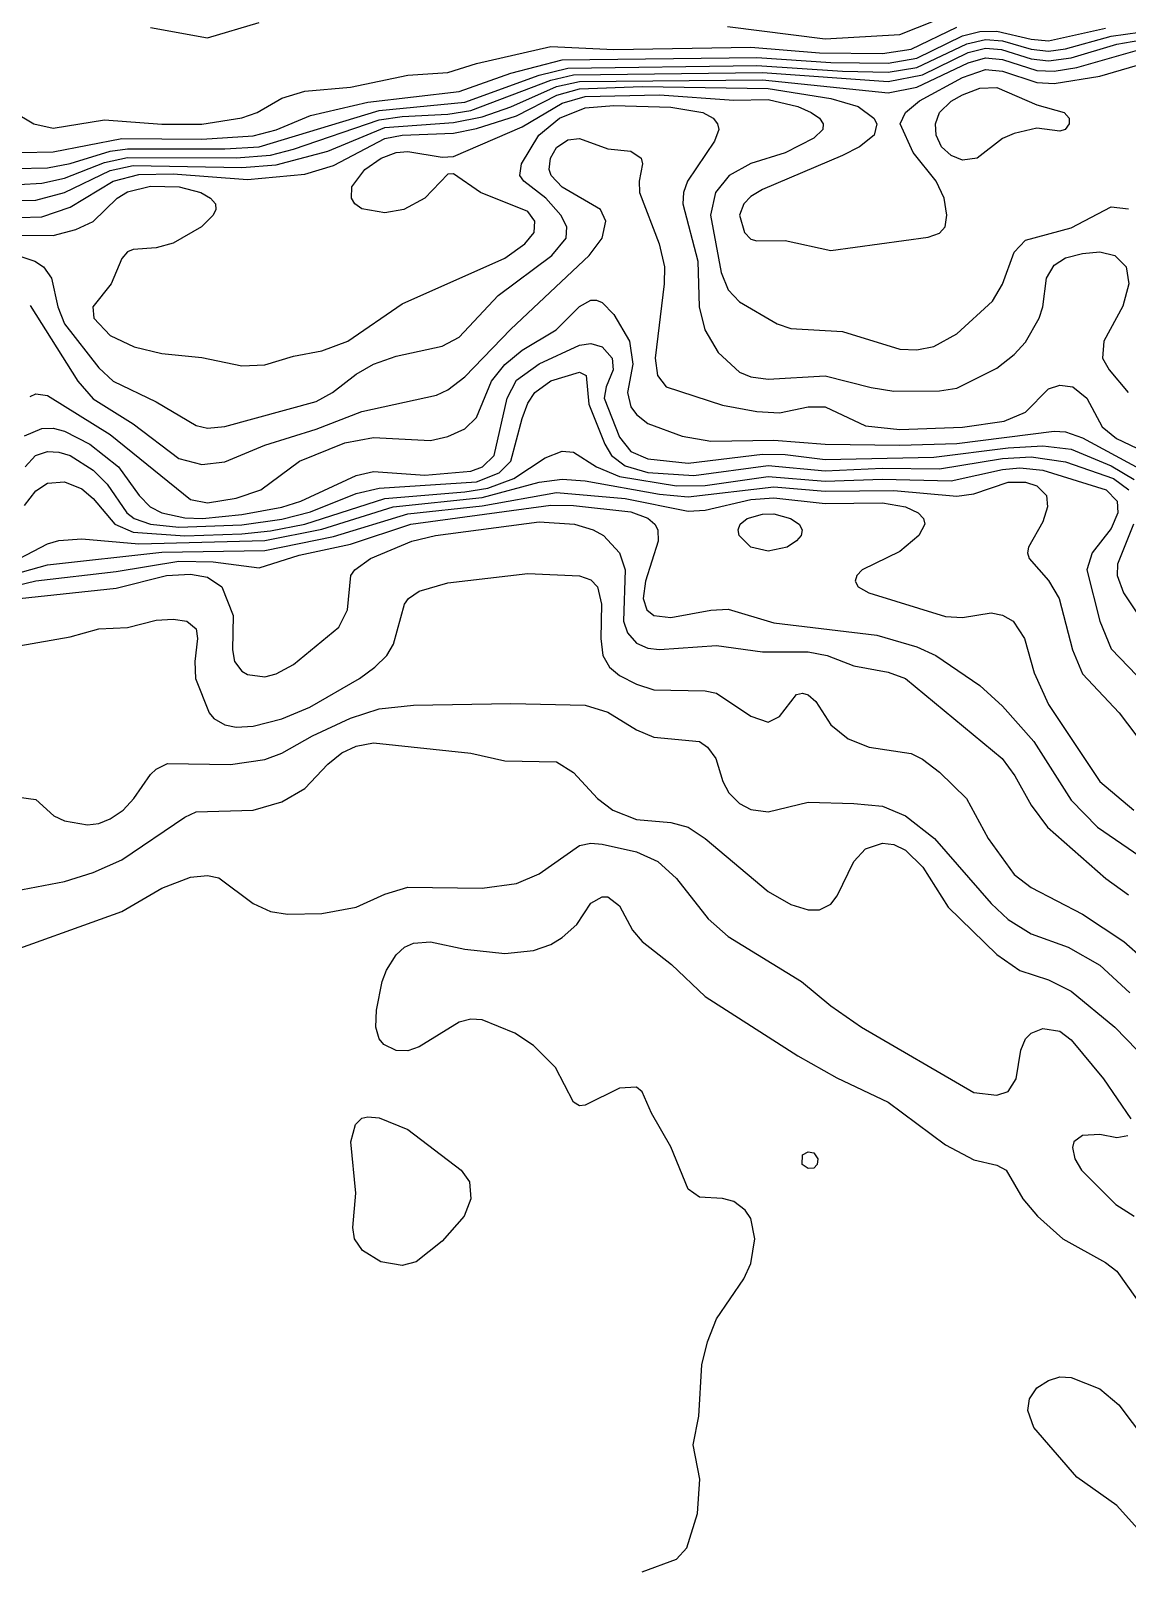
# Model space of a CAD drawing. Extents: x 474277 to 475042, y 254928 to 255625.
# Drawn here: x 474340.2 to 474354.9, y 255303.23 to 255323.88 of the extents above; entities that cross this region are included whole.
import ezdxf

# ---------------------------------------------------------------- set-up
doc = ezdxf.new("R2010")
doc.units = 0
doc.header["$MEASUREMENT"] = 0
doc.layers.add('BaseMapV2_DTM_export_MonNov09090547073261 — entities', color=1, linetype='CONTINUOUS')

msp = doc.modelspace()

# ---------------------------------------------------------------- linework, layer by layer
at = {"layer": 'BaseMapV2_DTM_export_MonNov09090547073261 — entities', "color": 15, "linetype": 'Continuous', "true_color": 0xb7484b}
for points in [[(474349.542, 255323.938, 86.75), (474350.853, 255323.775, 86.75), (474351.85, 255323.831, 86.75), (474352.54, 255324.106, 86.75)], [(474339.121, 255322.016, 87.5), (474340.425, 255322.045, 87.5), (474340.732, 255322.104, 87.5), (474341.268, 255322.266, 87.5), (474341.498, 255322.3, 87.5), (474342.802, 255322.3, 87.5), (474343.262, 255322.326, 87.5), (474344.872, 255322.812, 87.5), (474346.022, 255322.927, 87.5), (474347.019, 255323.288, 87.5), (474347.402, 255323.383, 87.5), (474349.933, 255323.419, 87.5), (474351.083, 255323.339, 87.5), (474351.696, 255323.327, 87.5), (474352.08, 255323.39, 87.5), (474352.749, 255323.708, 87.5), (474353, 255323.766, 87.5), (474353.23, 255323.747, 87.5), (474353.613, 255323.637, 87.5), (474353.843, 255323.611, 87.5), (474354.073, 255323.64, 87.5), (474354.687, 255323.809, 87.5), (474355.07, 255323.864, 87.5)], [(474339.198, 255322.234, 87.25), (474340.502, 255322.26, 87.25), (474341.422, 255322.436, 87.25), (474342.495, 255322.431, 87.25), (474343.185, 255322.472, 87.25), (474343.492, 255322.556, 87.25), (474343.952, 255322.745, 87.25), (474344.719, 255322.926, 87.25), (474345.946, 255323.066, 87.25), (474346.636, 255323.314, 87.25), (474347.326, 255323.494, 87.25), (474349.933, 255323.526, 87.25), (474350.929, 255323.455, 87.25), (474351.696, 255323.446, 87.25), (474352.08, 255323.516, 87.25), (474352.693, 255323.814, 87.25), (474352.923, 255323.874, 87.25), (474353.153, 255323.877, 87.25), (474353.613, 255323.77, 87.25), (474353.843, 255323.749, 87.25), (474354.61, 255323.916, 87.25)], [(474339.965, 255322.798, 87), (474340.242, 255322.634, 87), (474340.502, 255322.577, 87), (474341.192, 255322.688, 87), (474341.958, 255322.63, 87), (474342.495, 255322.628, 87), (474343.032, 255322.715, 87), (474343.235, 255322.788, 87), (474343.569, 255322.978, 87), (474343.875, 255323.073, 87), (474344.489, 255323.128, 87), (474345.255, 255323.287, 87), (474345.792, 255323.323, 87), (474346.176, 255323.444, 87), (474347.172, 255323.672, 87), (474348.016, 255323.631, 87), (474349.856, 255323.663, 87), (474350.776, 255323.588, 87), (474351.62, 255323.579, 87), (474352.003, 255323.636, 87), (474352.616, 255323.929, 87)], [(474341.805, 255323.926, 86.75), (474342.572, 255323.786, 86.75), (474343.262, 255323.994, 86.75)], [(474339.965, 255321.608, 88), (474340.271, 255321.609, 88), (474340.655, 255321.712, 88), (474341.268, 255322.007, 88), (474341.575, 255322.076, 88), (474343.032, 255322.051, 88), (474343.492, 255322.085, 88), (474344.182, 255322.267, 88), (474344.949, 255322.584, 88), (474345.869, 255322.652, 88), (474346.252, 255322.73, 88), (474346.636, 255322.861, 88), (474347.249, 255323.134, 88), (474347.556, 255323.204, 88), (474350.009, 255323.223, 88), (474351.696, 255323.051, 88), (474352.08, 255323.128, 88), (474352.77, 255323.454, 88), (474353, 255323.52, 88), (474353.23, 255323.496, 88), (474353.69, 255323.351, 88), (474353.92, 255323.341, 88), (474354.227, 255323.391, 88), (474355.071, 255323.631, 88)], [(474340.041, 255321.819, 87.75), (474340.348, 255321.837, 87.75), (474340.655, 255321.904, 87.75), (474341.192, 255322.114, 87.75), (474341.498, 255322.182, 87.75), (474342.955, 255322.179, 87.75), (474343.415, 255322.214, 87.75), (474343.722, 255322.294, 87.75), (474344.872, 255322.688, 87.75), (474345.179, 255322.733, 87.75), (474345.792, 255322.763, 87.75), (474346.099, 255322.815, 87.75), (474347.172, 255323.22, 87.75), (474347.479, 255323.29, 87.75), (474350.009, 255323.321, 87.75), (474351.696, 255323.204, 87.75), (474352.156, 255323.293, 87.75), (474352.77, 255323.591, 87.75), (474353, 255323.649, 87.75), (474353.215, 255323.631, 87.75), (474353.613, 255323.506, 87.75), (474353.843, 255323.478, 87.75), (474354.15, 255323.519, 87.75), (474354.763, 255323.704, 87.75), (474355.07, 255323.755, 87.75)], [(474340.041, 255321.378, 88.25), (474340.348, 255321.387, 88.25), (474340.732, 255321.516, 88.25), (474341.308, 255321.868, 88.25), (474341.652, 255321.957, 88.25), (474342.112, 255321.962, 88.25), (474343.109, 255321.886, 88.25), (474343.875, 255321.958, 88.25), (474344.259, 255322.077, 88.25), (474344.949, 255322.436, 88.25), (474345.179, 255322.483, 88.25), (474345.869, 255322.51, 88.25), (474346.176, 255322.571, 88.25), (474346.712, 255322.744, 88.25), (474347.254, 255323.018, 88.25), (474347.556, 255323.104, 88.25), (474348.399, 255323.134, 88.25), (474350.086, 255323.11, 88.25), (474350.929, 255322.974, 88.25), (474351.292, 255322.865, 88.25), (474351.504, 255322.711, 88.25), (474351.543, 255322.634, 88.25), (474351.506, 255322.481, 88.25), (474351.313, 255322.328, 88.25), (474351.083, 255322.21, 88.25), (474350.009, 255321.753, 88.25), (474349.856, 255321.659, 88.25), (474349.762, 255321.561, 88.25), (474349.704, 255321.408, 88.25), (474349.771, 255321.178, 88.25), (474349.856, 255321.09, 88.25), (474349.933, 255321.066, 88.25), (474350.316, 255321.07, 88.25), (474350.929, 255320.934, 88.25), (474352.233, 255321.117, 88.25), (474352.386, 255321.167, 88.25), (474352.462, 255321.254, 88.25), (474352.482, 255321.408, 88.25), (474352.446, 255321.638, 88.25), (474352.339, 255321.868, 88.25), (474352.03, 255322.251, 88.25), (474351.858, 255322.634, 88.25), (474351.929, 255322.788, 88.25), (474352.118, 255322.941, 88.25), (474352.693, 255323.255, 88.25), (474353, 255323.362, 88.25), (474353.23, 255323.339, 88.25), (474353.69, 255323.187, 88.25), (474353.92, 255323.174, 88.25), (474354.533, 255323.273, 88.25), (474355.223, 255323.474, 88.25)], [(474340.041, 255321.143, 88.5), (474340.502, 255321.139, 88.5), (474340.808, 255321.218, 88.5), (474341.038, 255321.327, 88.5), (474341.362, 255321.638, 88.5), (474341.498, 255321.725, 88.5), (474341.805, 255321.8, 88.5), (474342.191, 255321.791, 88.5), (474342.481, 255321.714, 88.5), (474342.613, 255321.638, 88.5), (474342.677, 255321.561, 88.5), (474342.684, 255321.484, 88.5), (474342.646, 255321.408, 88.5), (474342.49, 255321.254, 88.5), (474342.112, 255321.035, 88.5), (474341.882, 255320.971, 88.5), (474341.575, 255320.95, 88.5), (474341.498, 255320.92, 88.5), (474341.422, 255320.831, 88.5), (474341.279, 255320.488, 88.5), (474341.032, 255320.181, 88.5), (474341.046, 255320.027, 88.5), (474341.266, 255319.797, 88.5), (474341.587, 255319.644, 88.5), (474341.958, 255319.555, 88.5), (474342.495, 255319.501, 88.5), (474343.032, 255319.389, 88.5), (474343.339, 255319.405, 88.5), (474343.722, 255319.519, 88.5), (474344.105, 255319.589, 88.5), (474344.453, 255319.721, 88.5), (474345.179, 255320.221, 88.5), (474346.559, 255320.832, 88.5), (474346.826, 255321.024, 88.5), (474346.948, 255321.178, 88.5), (474346.961, 255321.331, 88.5), (474346.866, 255321.459, 88.5), (474346.229, 255321.714, 88.5), (474345.869, 255321.963, 88.5), (474345.792, 255321.96, 88.5), (474345.484, 255321.638, 88.5), (474345.202, 255321.484, 88.5), (474344.949, 255321.443, 88.5), (474344.642, 255321.497, 88.5), (474344.547, 255321.561, 88.5), (474344.5, 255321.638, 88.5), (474344.504, 255321.791, 88.5), (474344.68, 255322.021, 88.5), (474344.898, 255322.174, 88.5), (474345.1, 255322.251, 88.5), (474345.255, 255322.264, 88.5), (474345.716, 255322.187, 88.5), (474345.869, 255322.198, 88.5), (474346.789, 255322.594, 88.5), (474347.326, 255322.912, 88.5), (474347.632, 255323.002, 88.5), (474348.629, 255323.024, 88.5), (474349.626, 255322.951, 88.5), (474350.086, 255322.959, 88.5), (474350.484, 255322.865, 88.5), (474350.664, 255322.788, 88.5), (474350.776, 255322.711, 88.5), (474350.825, 255322.634, 88.5), (474350.818, 255322.558, 88.5), (474350.699, 255322.443, 88.5), (474350.316, 255322.245, 88.5), (474349.856, 255322.101, 88.5), (474349.565, 255321.944, 88.5), (474349.379, 255321.714, 88.5), (474349.316, 255321.408, 88.5), (474349.456, 255320.641, 88.5), (474349.549, 255320.407, 88.5), (474349.703, 255320.25, 88.5), (474350.206, 255319.951, 88.5), (474350.393, 255319.891, 88.5), (474351.083, 255319.85, 88.5), (474351.85, 255319.612, 88.5), (474352.08, 255319.604, 88.5), (474352.31, 255319.649, 88.5), (474352.616, 255319.818, 88.5), (474353.093, 255320.258, 88.5), (474353.23, 255320.485, 88.5), (474353.383, 255320.914, 88.5), (474353.536, 255321.073, 88.5), (474354.15, 255321.239, 88.5), (474354.687, 255321.523, 88.5), (474354.917, 255321.494, 88.5)], [(474352.888, 255322.174, 88.5), (474352.693, 255322.149, 88.5), (474352.54, 255322.21, 88.5), (474352.409, 255322.328, 88.5), (474352.339, 255322.481, 88.5), (474352.33, 255322.634, 88.5), (474352.385, 255322.788, 88.5), (474352.54, 255322.939, 88.5), (474352.693, 255323.024, 88.5), (474352.923, 255323.111, 88.5), (474353.153, 255323.122, 88.5), (474353.69, 255322.889, 88.5), (474354.057, 255322.788, 88.5), (474354.122, 255322.711, 88.5), (474354.124, 255322.634, 88.5), (474354.069, 255322.558, 88.5), (474353.997, 255322.538, 88.5), (474353.69, 255322.577, 88.5), (474353.383, 255322.503, 88.5), (474353.23, 255322.436, 88.5), (474352.888, 255322.174, 88.5)], [(474340.041, 255320.863, 88.75), (474340.256, 255320.794, 88.75), (474340.374, 255320.718, 88.75), (474340.479, 255320.564, 88.75), (474340.564, 255320.181, 88.75), (474340.655, 255319.951, 88.75), (474341.115, 255319.361, 88.75), (474341.307, 255319.184, 88.75), (474341.882, 255318.908, 88.75), (474342.418, 255318.589, 88.75), (474342.572, 255318.553, 88.75), (474342.802, 255318.577, 88.75), (474344.029, 255318.913, 88.75), (474344.247, 255319.031, 88.75), (474344.565, 255319.279, 88.75), (474344.795, 255319.411, 88.75), (474345.102, 255319.521, 88.75), (474345.716, 255319.655, 88.75), (474345.946, 255319.772, 88.75), (474346.468, 255320.334, 88.75), (474347.188, 255320.871, 88.75), (474347.38, 255321.101, 88.75), (474347.39, 255321.254, 88.75), (474347.307, 255321.408, 88.75), (474347.108, 255321.638, 88.75), (474346.813, 255321.868, 88.75), (474346.757, 255321.944, 88.75), (474346.779, 255322.098, 88.75), (474347.011, 255322.481, 88.75), (474347.289, 255322.711, 88.75), (474347.632, 255322.847, 88.75), (474348.016, 255322.879, 88.75), (474348.783, 255322.857, 88.75), (474349.212, 255322.788, 88.75), (474349.349, 255322.711, 88.75), (474349.408, 255322.634, 88.75), (474349.424, 255322.558, 88.75), (474349.369, 255322.404, 88.75), (474349.004, 255321.868, 88.75), (474348.953, 255321.714, 88.75), (474348.942, 255321.561, 88.75), (474349.145, 255320.794, 88.75), (474349.164, 255320.181, 88.75), (474349.24, 255319.874, 88.75), (474349.418, 255319.567, 88.75), (474349.703, 255319.304, 88.75), (474349.856, 255319.24, 88.75), (474350.086, 255319.211, 88.75), (474350.853, 255319.255, 88.75), (474351.466, 255319.098, 88.75), (474351.773, 255319.052, 88.75), (474352.386, 255319.053, 88.75), (474352.616, 255319.092, 88.75), (474353.153, 255319.36, 88.75), (474353.383, 255319.541, 88.75), (474353.536, 255319.705, 88.75), (474353.721, 255320.027, 88.75), (474353.769, 255320.181, 88.75), (474353.819, 255320.564, 88.75), (474353.92, 255320.739, 88.75), (474354.073, 255320.837, 88.75), (474354.303, 255320.898, 88.75), (474354.533, 255320.917, 88.75), (474354.736, 255320.871, 88.75), (474354.885, 255320.718, 88.75), (474354.923, 255320.488, 88.75), (474354.84, 255320.189, 88.75), (474354.588, 255319.721, 88.75), (474354.571, 255319.491, 88.75), (474354.658, 255319.337, 88.75), (474354.913, 255319.031, 88.75)], [(474340.195, 255320.199, 89), (474340.832, 255319.184, 89), (474341.038, 255318.947, 89), (474341.575, 255318.614, 89), (474342.188, 255318.148, 89), (474342.495, 255318.065, 89), (474342.802, 255318.103, 89), (474343.339, 255318.325, 89), (474344.029, 255318.541, 89), (474344.642, 255318.776, 89), (474345.639, 255318.998, 89), (474345.792, 255319.067, 89), (474346.022, 255319.243, 89), (474346.636, 255319.883, 89), (474347.686, 255320.871, 89), (474347.861, 255321.101, 89), (474347.91, 255321.331, 89), (474347.84, 255321.484, 89), (474347.326, 255321.785, 89), (474347.176, 255321.944, 89), (474347.15, 255322.021, 89), (474347.167, 255322.174, 89), (474347.249, 255322.316, 89), (474347.402, 255322.421, 89), (474347.556, 255322.436, 89), (474347.939, 255322.3, 89), (474348.246, 255322.267, 89), (474348.384, 255322.174, 89), (474348.401, 255322.098, 89), (474348.357, 255321.868, 89), (474348.362, 255321.714, 89), (474348.628, 255321.024, 89), (474348.698, 255320.718, 89), (474348.695, 255320.488, 89), (474348.574, 255319.491, 89), (474348.605, 255319.261, 89), (474348.719, 255319.107, 89), (474349.473, 255318.861, 89), (474349.933, 255318.776, 89), (474350.239, 255318.76, 89), (474350.623, 255318.842, 89), (474350.853, 255318.84, 89), (474351.39, 255318.585, 89), (474351.85, 255318.537, 89), (474352.693, 255318.566, 89), (474353.249, 255318.647, 89), (474353.536, 255318.77, 89), (474353.843, 255319.082, 89), (474353.997, 255319.132, 89), (474354.171, 255319.107, 89), (474354.361, 255318.954, 89), (474354.566, 255318.571, 89), (474354.759, 255318.417, 89), (474355.3, 255318.154, 89)], [(474340.195, 255318.979, 89.25), (474340.271, 255319.012, 89.25), (474340.425, 255318.991, 89.25), (474341.268, 255318.468, 89.25), (474342.342, 255317.597, 89.25), (474342.572, 255317.554, 89.25), (474342.955, 255317.613, 89.25), (474343.286, 255317.727, 89.25), (474343.804, 255318.111, 89.25), (474344.412, 255318.357, 89.25), (474344.795, 255318.428, 89.25), (474345.562, 255318.387, 89.25), (474345.792, 255318.444, 89.25), (474346.022, 255318.547, 89.25), (474346.176, 255318.698, 89.25), (474346.38, 255319.184, 89.25), (474346.559, 255319.409, 89.25), (474346.789, 255319.599, 89.25), (474347.247, 255319.874, 89.25), (474347.556, 255320.186, 89.25), (474347.709, 255320.268, 89.25), (474347.786, 255320.271, 89.25), (474347.862, 255320.241, 89.25), (474348.016, 255320.079, 89.25), (474348.229, 255319.721, 89.25), (474348.272, 255319.414, 89.25), (474348.203, 255319.031, 89.25), (474348.246, 255318.84, 89.25), (474348.322, 255318.736, 89.25), (474348.476, 255318.618, 89.25), (474348.936, 255318.446, 89.25), (474349.319, 255318.381, 89.25), (474350.163, 255318.393, 89.25), (474350.853, 255318.337, 89.25), (474351.85, 255318.324, 89.25), (474352.616, 255318.347, 89.25), (474353.92, 255318.513, 89.25), (474354.073, 255318.506, 89.25), (474354.303, 255318.426, 89.25), (474355.07, 255318.009, 89.25)], [(474340.118, 255318.451, 89.5), (474340.348, 255318.551, 89.5), (474340.502, 255318.553, 89.5), (474340.655, 255318.512, 89.5), (474340.994, 255318.341, 89.5), (474341.376, 255318.034, 89.5), (474341.654, 255317.651, 89.5), (474341.801, 255317.497, 89.5), (474341.958, 255317.417, 89.5), (474342.265, 255317.352, 89.5), (474342.502, 255317.344, 89.5), (474343.032, 255317.395, 89.5), (474343.569, 255317.494, 89.5), (474343.82, 255317.574, 89.5), (474344.565, 255317.919, 89.5), (474344.795, 255317.974, 89.5), (474345.485, 255317.923, 89.5), (474346.099, 255317.975, 89.5), (474346.258, 255318.034, 89.5), (474346.413, 255318.187, 89.5), (474346.587, 255318.954, 89.5), (474346.712, 255319.198, 89.5), (474347.019, 255319.415, 89.5), (474347.556, 255319.665, 89.5), (474347.709, 255319.69, 89.5), (474347.862, 255319.644, 89.5), (474347.997, 255319.491, 89.5), (474348.011, 255319.337, 89.5), (474347.916, 255319.107, 89.5), (474347.887, 255318.954, 89.5), (474348.092, 255318.432, 89.5), (474348.246, 255318.242, 89.5), (474348.476, 255318.141, 89.5), (474349.013, 255318.085, 89.5), (474350.009, 255318.207, 89.5), (474350.316, 255318.199, 89.5), (474350.853, 255318.133, 89.5), (474352.31, 255318.165, 89.5), (474353.306, 255318.29, 89.5), (474353.767, 255318.316, 89.5), (474354.15, 255318.27, 89.5), (474354.687, 255318.05, 89.5), (474354.993, 255317.867, 89.5)], [(474340.126, 255318.034, 89.75), (474340.267, 255318.187, 89.75), (474340.425, 255318.24, 89.75), (474340.578, 255318.234, 89.75), (474340.732, 255318.186, 89.75), (474341.038, 255317.991, 89.75), (474341.227, 255317.804, 89.75), (474341.488, 255317.42, 89.75), (474341.587, 255317.344, 89.75), (474341.807, 255317.267, 89.75), (474342.188, 255317.225, 89.75), (474343.032, 255317.256, 89.75), (474343.569, 255317.332, 89.75), (474343.952, 255317.43, 89.75), (474344.565, 255317.676, 89.75), (474344.872, 255317.748, 89.75), (474346.176, 255317.835, 89.75), (474346.482, 255317.954, 89.75), (474346.636, 255318.111, 89.75), (474346.789, 255318.683, 89.75), (474346.866, 255318.89, 89.75), (474346.957, 255319.031, 89.75), (474347.172, 255319.187, 89.75), (474347.556, 255319.303, 89.75), (474347.646, 255319.261, 89.75), (474347.685, 255318.877, 89.75), (474347.897, 255318.341, 89.75), (474347.986, 255318.187, 89.75), (474348.169, 255318.05, 89.75), (474348.476, 255317.961, 89.75), (474349.089, 255317.918, 89.75), (474350.086, 255318.051, 89.75), (474350.853, 255317.981, 89.75), (474351.62, 255318.016, 89.75), (474352.386, 255318.007, 89.75), (474353.23, 255318.146, 89.75), (474353.613, 255318.168, 89.75), (474354.073, 255318.104, 89.75), (474354.717, 255317.881, 89.75), (474354.921, 255317.727, 89.75)], [(474340.118, 255317.517, 90), (474340.271, 255317.712, 90), (474340.425, 255317.816, 90), (474340.655, 255317.832, 90), (474340.885, 255317.739, 90), (474341.038, 255317.611, 90), (474341.328, 255317.267, 90), (474341.575, 255317.16, 90), (474342.265, 255317.112, 90), (474343.032, 255317.139, 90), (474343.415, 255317.178, 90), (474343.875, 255317.268, 90), (474344.949, 255317.61, 90), (474346.022, 255317.699, 90), (474346.329, 255317.751, 90), (474346.677, 255317.881, 90), (474347.096, 255318.157, 90), (474347.326, 255318.246, 90), (474347.479, 255318.231, 90), (474347.786, 255318.034, 90), (474348.092, 255317.904, 90), (474348.859, 255317.779, 90), (474349.243, 255317.787, 90), (474350.086, 255317.906, 90), (474350.853, 255317.845, 90), (474351.62, 255317.871, 90), (474352.54, 255317.846, 90), (474353.23, 255317.999, 90), (474353.46, 255318.02, 90), (474353.767, 255317.989, 90), (474354.62, 255317.727, 90), (474354.764, 255317.574, 90), (474354.775, 255317.42, 90), (474354.687, 255317.21, 90), (474354.432, 255316.884, 90), (474354.361, 255316.654, 90), (474354.533, 255315.964, 90), (474354.687, 255315.595, 90), (474355.147, 255315.116, 90)], [(474339.758, 255316.654, 90.25), (474340.425, 255317.001, 90.25), (474340.578, 255317.047, 90.25), (474340.885, 255317.069, 90.25), (474341.652, 255317.003, 90.25), (474343.339, 255317.049, 90.25), (474344.105, 255317.198, 90.25), (474345.061, 255317.497, 90.25), (474346.252, 255317.625, 90.25), (474347.019, 255317.828, 90.25), (474347.326, 255317.868, 90.25), (474347.632, 255317.846, 90.25), (474348.629, 255317.669, 90.25), (474349.013, 255317.632, 90.25), (474350.163, 255317.767, 90.25), (474350.853, 255317.708, 90.25), (474351.773, 255317.72, 90.25), (474352.616, 255317.641, 90.25), (474352.846, 255317.673, 90.25), (474353.306, 255317.829, 90.25), (474353.536, 255317.831, 90.25), (474353.69, 255317.779, 90.25), (474353.817, 255317.651, 90.25), (474353.833, 255317.497, 90.25), (474353.767, 255317.299, 90.25), (474353.577, 255316.96, 90.25), (474353.565, 255316.884, 90.25), (474353.588, 255316.807, 90.25), (474353.843, 255316.513, 90.25), (474353.99, 255316.27, 90.25), (474354.168, 255315.58, 90.25), (474354.303, 255315.26, 90.25), (474354.791, 255314.737, 90.25), (474355.139, 255314.277, 90.25)], [(474338.968, 255316.314, 90.5), (474340.425, 255316.72, 90.5), (474341.958, 255316.889, 90.5), (474343.339, 255316.915, 90.5), (474344.259, 255317.102, 90.5), (474345.255, 255317.404, 90.5), (474346.252, 255317.513, 90.5), (474347.249, 255317.691, 90.5), (474348.169, 255317.609, 90.5), (474349.013, 255317.441, 90.5), (474349.243, 255317.454, 90.5), (474349.856, 255317.599, 90.5), (474350.163, 255317.619, 90.5), (474350.853, 255317.543, 90.5), (474351.62, 255317.552, 90.5), (474351.926, 255317.501, 90.5), (474352.099, 255317.42, 90.5), (474352.169, 255317.344, 90.5), (474352.186, 255317.267, 90.5), (474352.108, 255317.114, 90.5), (474351.85, 255316.899, 90.5), (474351.346, 255316.654, 90.5), (474351.274, 255316.577, 90.5), (474351.253, 255316.5, 90.5), (474351.294, 255316.424, 90.5), (474351.435, 255316.347, 90.5), (474352.463, 255316.028, 90.5), (474352.693, 255316.017, 90.5), (474353.076, 255316.076, 90.5), (474353.23, 255316.048, 90.5), (474353.37, 255315.964, 90.5), (474353.523, 255315.734, 90.5), (474353.652, 255315.274, 90.5), (474353.843, 255314.85, 90.5), (474354.533, 255313.816, 90.5), (474354.988, 255313.433, 90.5)], [(474339.045, 255316.21, 90.75), (474340.271, 255316.507, 90.75), (474341.345, 255316.634, 90.75), (474342.188, 255316.772, 90.75), (474342.648, 255316.761, 90.75), (474343.262, 255316.681, 90.75), (474343.799, 255316.853, 90.75), (474344.489, 255316.997, 90.75), (474345.299, 255317.267, 90.75), (474347.172, 255317.523, 90.75), (474347.479, 255317.516, 90.75), (474348.246, 255317.431, 90.75), (474348.476, 255317.346, 90.75), (474348.566, 255317.267, 90.75), (474348.606, 255317.19, 90.75), (474348.613, 255317.037, 90.75), (474348.443, 255316.5, 90.75), (474348.413, 255316.27, 90.75), (474348.462, 255316.117, 90.75), (474348.553, 255316.044, 90.75), (474348.783, 255316.016, 90.75), (474349.319, 255316.114, 90.75), (474349.549, 255316.125, 90.75), (474350.163, 255315.944, 90.75), (474351.543, 255315.778, 90.75), (474352.08, 255315.621, 90.75), (474352.337, 255315.504, 90.75), (474352.923, 255315.102, 90.75), (474353.23, 255314.824, 90.75), (474353.65, 255314.353, 90.75), (474354.15, 255313.567, 90.75), (474354.502, 255313.203, 90.75), (474355.394, 255312.59, 90.75)], [(474340.051, 255316.27, 91), (474341.345, 255316.41, 91), (474342.022, 255316.577, 91), (474342.342, 255316.594, 91), (474342.572, 255316.554, 91), (474342.764, 255316.424, 91), (474342.914, 255316.04, 91), (474342.904, 255315.58, 91), (474342.934, 255315.427, 91), (474343.032, 255315.297, 91), (474343.109, 255315.25, 91), (474343.339, 255315.218, 91), (474343.492, 255315.258, 91), (474343.722, 255315.384, 91), (474344.331, 255315.887, 91), (474344.449, 255316.117, 91), (474344.492, 255316.577, 91), (474344.545, 255316.654, 91), (474344.755, 255316.807, 91), (474345.311, 255317.037, 91), (474345.626, 255317.114, 91), (474347.019, 255317.299, 91), (474347.489, 255317.267, 91), (474347.739, 255317.19, 91), (474347.878, 255317.114, 91), (474348.095, 255316.884, 91), (474348.169, 255316.654, 91), (474348.146, 255315.964, 91), (474348.2, 255315.81, 91), (474348.322, 255315.67, 91), (474348.476, 255315.604, 91), (474348.629, 255315.587, 91), (474349.396, 255315.641, 91), (474350.009, 255315.553, 91), (474350.623, 255315.554, 91), (474350.878, 255315.504, 91), (474351.236, 255315.367, 91), (474351.696, 255315.284, 91), (474351.926, 255315.196, 91), (474353.225, 255314.123, 91), (474353.396, 255313.893, 91), (474353.613, 255313.498, 91), (474353.832, 255313.203, 91), (474354.612, 255312.513, 91), (474354.917, 255312.295, 91)], [(474350.341, 255316.96, 90.75), (474350.086, 255316.904, 90.75), (474349.856, 255316.96, 90.75), (474349.699, 255317.114, 90.75), (474349.684, 255317.19, 90.75), (474349.713, 255317.267, 90.75), (474349.807, 255317.344, 90.75), (474350.009, 255317.401, 90.75), (474350.163, 255317.403, 90.75), (474350.388, 255317.344, 90.75), (474350.501, 255317.267, 90.75), (474350.542, 255317.19, 90.75), (474350.528, 255317.114, 90.75), (474350.469, 255317.042, 90.75), (474350.341, 255316.96, 90.75)], [(474354.984, 255317.267, 89.75), (474354.768, 255316.73, 89.75), (474354.764, 255316.577, 89.75), (474354.85, 255316.347, 89.75), (474355.209, 255315.81, 89.75)], [(474340.041, 255315.636, 91.25), (474340.732, 255315.757, 91.25), (474341.115, 255315.861, 91.25), (474341.498, 255315.883, 91.25), (474341.882, 255315.98, 91.25), (474342.112, 255315.993, 91.25), (474342.294, 255315.964, 91.25), (474342.418, 255315.861, 91.25), (474342.438, 255315.734, 91.25), (474342.401, 255315.427, 91.25), (474342.412, 255315.197, 91.25), (474342.594, 255314.737, 91.25), (474342.658, 255314.66, 91.25), (474342.802, 255314.574, 91.25), (474342.955, 255314.544, 91.25), (474343.185, 255314.56, 91.25), (474343.569, 255314.658, 91.25), (474343.944, 255314.814, 91.25), (474344.608, 255315.197, 91.25), (474344.813, 255315.35, 91.25), (474344.975, 255315.504, 91.25), (474345.064, 255315.657, 91.25), (474345.214, 255316.194, 91.25), (474345.267, 255316.27, 91.25), (474345.409, 255316.369, 91.25), (474345.792, 255316.481, 91.25), (474346.866, 255316.607, 91.25), (474347.556, 255316.572, 91.25), (474347.709, 255316.519, 91.25), (474347.799, 255316.424, 91.25), (474347.854, 255316.194, 91.25), (474347.843, 255315.734, 91.25), (474347.871, 255315.504, 91.25), (474347.958, 255315.35, 91.25), (474348.092, 255315.238, 91.25), (474348.322, 255315.119, 91.25), (474348.553, 255315.044, 91.25), (474349.243, 255315.033, 91.25), (474349.396, 255315.001, 91.25), (474349.856, 255314.693, 91.25), (474350.086, 255314.61, 91.25), (474350.239, 255314.688, 91.25), (474350.469, 255314.983, 91.25), (474350.546, 255315.001, 91.25), (474350.623, 255314.979, 91.25), (474350.725, 255314.89, 91.25), (474350.929, 255314.575, 91.25), (474351.16, 255314.386, 91.25), (474351.439, 255314.277, 91.25), (474352.003, 255314.193, 91.25), (474352.156, 255314.115, 91.25), (474352.386, 255313.941, 91.25), (474352.744, 255313.587, 91.25), (474353.035, 255313.05, 91.25), (474353.383, 255312.571, 91.25), (474353.613, 255312.393, 91.25), (474354.303, 255312.038, 91.25), (474354.857, 255311.67, 91.25), (474355.119, 255311.44, 91.25)], [(474340.041, 255313.608, 91.5), (474340.271, 255313.573, 91.5), (474340.513, 255313.357, 91.5), (474340.655, 255313.289, 91.5), (474340.962, 255313.237, 91.5), (474341.115, 255313.253, 91.5), (474341.268, 255313.315, 91.5), (474341.439, 255313.433, 91.5), (474341.585, 255313.587, 91.5), (474341.805, 255313.909, 91.5), (474341.882, 255313.981, 91.5), (474342.035, 255314.055, 91.5), (474342.878, 255314.042, 91.5), (474343.339, 255314.109, 91.5), (474343.569, 255314.198, 91.5), (474343.977, 255314.43, 91.5), (474344.489, 255314.664, 91.5), (474344.872, 255314.791, 91.5), (474345.332, 255314.841, 91.5), (474346.636, 255314.861, 91.5), (474347.632, 255314.838, 91.5), (474347.939, 255314.744, 91.5), (474348.322, 255314.509, 91.5), (474348.553, 255314.411, 91.5), (474349.166, 255314.35, 91.5), (474349.274, 255314.277, 91.5), (474349.387, 255314.123, 91.5), (474349.478, 255313.817, 91.5), (474349.561, 255313.663, 91.5), (474349.703, 255313.52, 91.5), (474349.856, 255313.439, 91.5), (474350.086, 255313.411, 91.5), (474350.623, 255313.54, 91.5), (474351.236, 255313.521, 91.5), (474351.62, 255313.484, 91.5), (474351.926, 255313.354, 91.5), (474352.315, 255313.05, 91.5), (474353.076, 255312.182, 91.5), (474353.306, 255311.966, 91.5), (474353.613, 255311.773, 91.5), (474354.107, 255311.593, 91.5), (474354.533, 255311.351, 91.5), (474354.934, 255310.98, 91.5)], [(474339.811, 255312.313, 91.75), (474340.655, 255312.477, 91.75), (474341.038, 255312.597, 91.75), (474341.422, 255312.764, 91.75), (474342.265, 255313.338, 91.75), (474342.418, 255313.408, 91.75), (474343.185, 255313.43, 91.75), (474343.569, 255313.545, 91.75), (474343.875, 255313.723, 91.75), (474344.183, 255314.047, 91.75), (474344.374, 255314.2, 91.75), (474344.565, 255314.29, 91.75), (474344.795, 255314.334, 91.75), (474346.099, 255314.198, 91.75), (474346.559, 255314.091, 91.75), (474347.249, 255314.081, 91.75), (474347.479, 255313.935, 91.75), (474347.797, 255313.587, 91.75), (474348.004, 255313.433, 91.75), (474348.322, 255313.306, 91.75), (474348.783, 255313.267, 91.75), (474349.014, 255313.203, 91.75), (474349.242, 255313.05, 91.75), (474350.086, 255312.339, 91.75), (474350.393, 255312.168, 91.75), (474350.623, 255312.097, 91.75), (474350.776, 255312.096, 91.75), (474350.929, 255312.172, 91.75), (474351.014, 255312.283, 91.75), (474351.237, 255312.743, 91.75), (474351.39, 255312.912, 91.75), (474351.62, 255312.991, 91.75), (474351.773, 255312.971, 91.75), (474351.926, 255312.897, 91.75), (474352.162, 255312.667, 91.75), (474352.499, 255312.13, 91.75), (474353.153, 255311.495, 91.75), (474353.46, 255311.28, 91.75), (474353.843, 255311.158, 91.75), (474354.15, 255311.004, 91.75), (474354.733, 255310.52, 91.75), (474356.22, 255308.995, 91.75)], [(474339.652, 255311.44, 92), (474341.422, 255312.073, 92), (474341.958, 255312.386, 92), (474342.342, 255312.534, 92), (474342.572, 255312.556, 92), (474342.725, 255312.525, 92), (474343.185, 255312.181, 92), (474343.415, 255312.071, 92), (474343.645, 255312.038, 92), (474344.105, 255312.048, 92), (474344.565, 255312.131, 92), (474344.949, 255312.306, 92), (474345.255, 255312.399, 92), (474346.252, 255312.387, 92), (474346.712, 255312.45, 92), (474347.019, 255312.579, 92), (474347.556, 255312.956, 92), (474347.709, 255312.988, 92), (474347.862, 255312.975, 92), (474348.322, 255312.873, 92), (474348.61, 255312.743, 92), (474348.858, 255312.513, 92), (474349.283, 255311.976, 92), (474349.549, 255311.737, 92), (474350.533, 255311.133, 92), (474350.929, 255310.806, 92), (474351.337, 255310.52, 92), (474352.846, 255309.644, 92), (474353.153, 255309.608, 92), (474353.306, 255309.66, 92), (474353.411, 255309.83, 92), (474353.475, 255310.213, 92), (474353.539, 255310.366, 92), (474353.615, 255310.443, 92), (474353.767, 255310.505, 92), (474353.997, 255310.467, 92), (474354.15, 255310.353, 92), (474354.583, 255309.83, 92), (474354.949, 255309.293, 92)], [(474348.399, 255303.22, 92.25), (474348.857, 255303.389, 92.25), (474348.996, 255303.542, 92.25), (474349.141, 255304.002, 92.25), (474349.17, 255304.462, 92.25), (474349.08, 255304.922, 92.25), (474349.159, 255305.306, 92.25), (474349.198, 255305.996, 92.25), (474349.272, 255306.302, 92.25), (474349.395, 255306.609, 92.25), (474349.762, 255307.146, 92.25), (474349.856, 255307.353, 92.25), (474349.91, 255307.683, 92.25), (474349.856, 255307.955, 92.25), (474349.779, 255308.069, 92.25), (474349.626, 255308.186, 92.25), (474349.473, 255308.225, 92.25), (474349.166, 255308.243, 92.25), (474349.013, 255308.351, 92.25), (474348.783, 255308.916, 92.25), (474348.522, 255309.369, 92.25), (474348.399, 255309.655, 92.25), (474348.322, 255309.719, 92.25), (474348.092, 255309.703, 92.25), (474347.632, 255309.476, 92.25), (474347.556, 255309.469, 92.25), (474347.479, 255309.516, 92.25), (474347.234, 255309.983, 92.25), (474346.942, 255310.277, 92.25), (474346.691, 255310.443, 92.25), (474346.252, 255310.618, 92.25), (474346.099, 255310.627, 92.25), (474345.946, 255310.59, 92.25), (474345.409, 255310.259, 92.25), (474345.255, 255310.204, 92.25), (474345.102, 255310.207, 92.25), (474344.935, 255310.29, 92.25), (474344.871, 255310.366, 92.25), (474344.827, 255310.52, 92.25), (474344.837, 255310.75, 92.25), (474344.911, 255311.133, 92.25), (474344.97, 255311.286, 92.25), (474345.102, 255311.492, 92.25), (474345.214, 255311.593, 92.25), (474345.332, 255311.646, 92.25), (474345.562, 255311.668, 92.25), (474346.022, 255311.569, 92.25), (474346.559, 255311.511, 92.25), (474346.942, 255311.548, 92.25), (474347.172, 255311.628, 92.25), (474347.326, 255311.723, 92.25), (474347.52, 255311.9, 92.25), (474347.709, 255312.183, 92.25), (474347.862, 255312.27, 92.25), (474347.939, 255312.269, 92.25), (474348.092, 255312.15, 92.25), (474348.27, 255311.823, 92.25), (474348.396, 255311.67, 92.25), (474348.79, 255311.363, 92.25), (474349.243, 255310.933, 92.25), (474350.485, 255310.136, 92.25), (474351.006, 255309.843, 92.25), (474351.696, 255309.514, 92.25), (474352.463, 255308.944, 92.25), (474352.846, 255308.743, 92.25), (474353.153, 255308.669, 92.25), (474353.276, 255308.603, 92.25), (474353.503, 255308.219, 92.25), (474353.697, 255307.989, 92.25), (474354.036, 255307.683, 92.25), (474354.61, 255307.366, 92.25), (474354.763, 255307.252, 92.25), (474355.147, 255306.709, 92.25)], [(474345.367, 255307.376, 92.25), (474345.179, 255307.327, 92.25), (474344.895, 255307.376, 92.25), (474344.649, 255307.529, 92.25), (474344.54, 255307.683, 92.25), (474344.518, 255307.836, 92.25), (474344.558, 255308.296, 92.25), (474344.494, 255308.986, 92.25), (474344.555, 255309.216, 92.25), (474344.642, 255309.3, 92.25), (474344.719, 255309.321, 92.25), (474344.872, 255309.304, 92.25), (474345.255, 255309.151, 92.25), (474345.97, 255308.603, 92.25), (474346.084, 255308.449, 92.25), (474346.1, 255308.219, 92.25), (474346.01, 255307.989, 92.25), (474345.716, 255307.653, 92.25), (474345.367, 255307.376, 92.25)], [(474354.91, 255309.063, 92), (474354.763, 255309.036, 92), (474354.533, 255309.082, 92), (474354.303, 255309.069, 92), (474354.186, 255308.986, 92), (474354.167, 255308.909, 92), (474354.199, 255308.756, 92), (474354.287, 255308.603, 92), (474354.747, 255308.143, 92), (474354.993, 255307.988, 92)], [(474350.744, 255308.679, 92.5), (474350.699, 255308.631, 92.5), (474350.623, 255308.625, 92.5), (474350.544, 255308.679, 92.5), (474350.546, 255308.808, 92.5), (474350.623, 255308.851, 92.5), (474350.699, 255308.835, 92.5), (474350.751, 255308.756, 92.5), (474350.744, 255308.679, 92.5)], [(474355.201, 255303.619, 92.5), (474354.763, 255304.109, 92.5), (474354.227, 255304.487, 92.5), (474353.648, 255305.152, 92.5), (474353.567, 255305.382, 92.5), (474353.589, 255305.536, 92.5), (474353.69, 255305.684, 92.5), (474353.843, 255305.786, 92.5), (474353.997, 255305.831, 92.5), (474354.15, 255305.823, 92.5), (474354.533, 255305.673, 92.5), (474354.789, 255305.459, 92.5), (474355.147, 255304.983, 92.5)]]:
    msp.add_polyline3d(points, dxfattribs=at)

doc.saveas('drawing.dxf')
